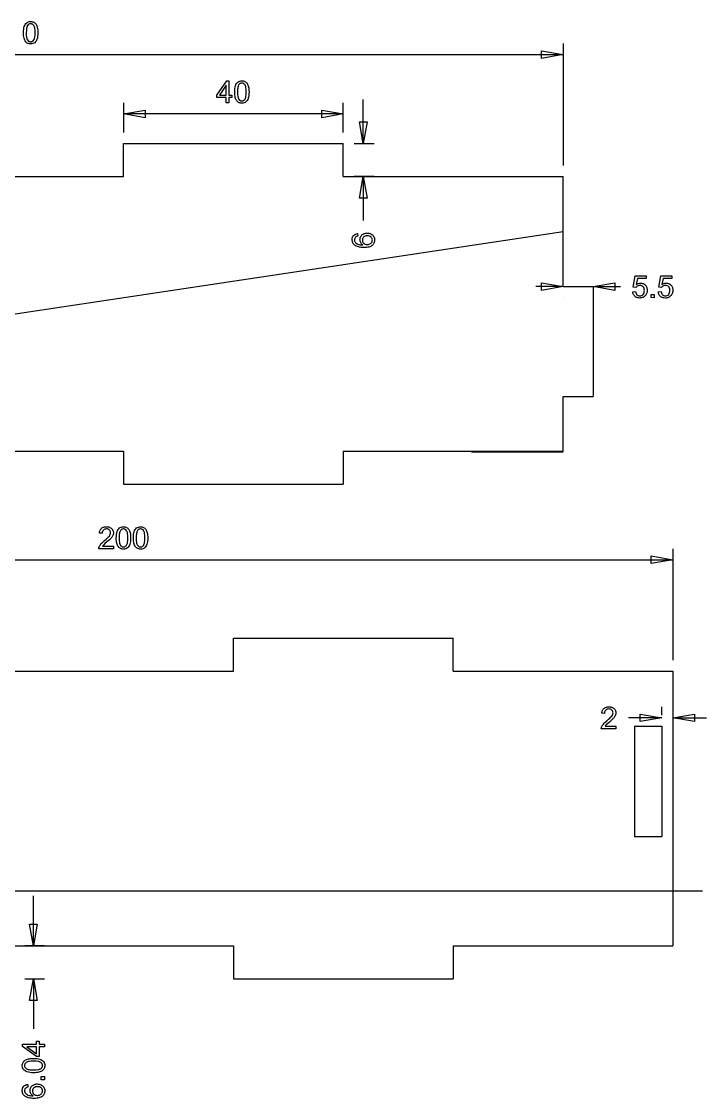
# Model space of a CAD drawing. Extents: x 37 to 296, y 2 to 198.
# Drawn here: x 171.4 to 296.1, y 2.2 to 198.2 of the extents above; entities that cross this region are included whole.
import ezdxf

# ---------------------------------------------------------------- set-up
doc = ezdxf.new("R2010")
doc.units = 0
doc.header["$LTSCALE"] = 10
doc.layers.add('Layer_1', color=7, linetype='CONTINUOUS')

msp = doc.modelspace()

# ---------------------------------------------------------------- linework, layer by layer
at = {"layer": 'Layer_1', "color": 7, "linetype": 'CONTINUOUS'}
for p, q in [((270, 194.2), (270, 172)), ((70, 192.2), (270, 192.2)), ((190, 183.42), (190, 178)), ((230, 178), (230, 183.42)), ((233.63, 176), (233.63, 184.02)), ((230, 181.42), (190, 181.42)), ((190, 170), (190, 176)), ((190, 176), (230, 176)), ((230, 170), (230, 176)), ((232, 176), (235.63, 176)), ((150, 170), (190, 170)), ((230, 170), (270, 170)), ((235.63, 170), (232, 170)), ((233.63, 170), (233.63, 161.98)), ((270, 160), (270, 170)), ((70, 130), (270, 160)), ((270, 150), (270, 160)), ((270, 149.98), (265.06, 149.98)), ((270, 150), (275.5, 150)), ((270, 150), (275.5, 150)), ((275.5, 150), (275.5, 130)), ((275.5, 149.97), (280.44, 149.97)), ((270, 148), (270, 147.98)), ((275.5, 147.97), (275.5, 148)), ((270, 120), (270, 130)), ((270, 130), (275.5, 130)), ((150, 120.02), (190, 120.02)), ((190, 120.02), (190, 114.02)), ((230, 120.02), (230, 114.02)), ((230, 120.02), (270, 120.02)), ((253.33, 119.9), (270, 119.9)), ((190, 114.02), (230, 114.02)), ((290, 102.27), (290, 82)), ((90, 100.27), (290, 100.27)), ((210, 80), (210, 86)), ((210, 86), (250, 86)), ((250, 80), (250, 86)), ((170, 80), (210, 80)), ((250, 80), (290, 80)), ((290, 80), (290, 30.02)), ((288, 72), (288, 73.5)), ((290, 73.5), (290, 72)), ((288, 71.5), (281.9, 71.5)), ((290, 71.5), (296.1, 71.5)), ((283, 70), (287.99, 70)), ((283, 70), (283, 49.9)), ((287.99, 70), (287.99, 49.9)), ((283, 49.9), (287.99, 49.9)), ((90, 40), (295.4, 40)), ((173.58, 30.02), (173.58, 39.1)), ((170, 30.02), (210, 30.02)), ((175.58, 30.02), (172, 30.02)), ((210, 30.02), (210, 24.02)), ((250, 30.02), (250, 24.02)), ((250, 30.02), (290, 30.02)), ((172, 23.98), (175.58, 23.98)), ((173.58, 23.98), (173.58, 14.9)), ((210, 24.02), (250, 24.02))]:
    msp.add_line(p, q, dxfattribs=at)
at = {"layer": 'Layer_1', "color": 7, "linetype": 'CONTINUOUS', "flags": 128}
for points in [[(171.79, 196.17), (171.79, 196.51), (171.82, 196.81), (171.87, 197.08), (171.93, 197.31), (172.01, 197.52), (172.11, 197.7), (172.23, 197.85), (172.37, 197.98), (172.52, 198.08), (172.69, 198.16), (172.88, 198.2), (173.09, 198.22), (173.25, 198.21), (173.39, 198.18), (173.53, 198.14), (173.65, 198.09), (173.77, 198.01), (173.88, 197.93), (173.97, 197.83), (174.06, 197.71), (174.13, 197.58), (174.2, 197.44), (174.25, 197.29), (174.3, 197.12), (174.34, 196.93), (174.37, 196.71), (174.39, 196.45), (174.39, 196.17), (174.39, 195.84), (174.36, 195.54), (174.31, 195.27), (174.25, 195.04), (174.17, 194.83), (174.07, 194.65), (173.95, 194.5), (173.82, 194.37), (173.66, 194.26), (173.49, 194.19), (173.3, 194.15), (173.09, 194.13), (172.95, 194.14), (172.82, 194.16), (172.69, 194.19), (172.57, 194.24), (172.46, 194.29), (172.36, 194.37), (172.27, 194.45), (172.18, 194.55), (172.09, 194.68), (172.01, 194.84), (171.94, 195.01), (171.88, 195.2), (171.84, 195.42), (171.81, 195.65), (171.79, 195.9), (171.79, 196.17)], [(172.29, 196.17), (172.3, 195.72), (172.35, 195.35), (172.38, 195.2), (172.42, 195.07), (172.47, 194.95), (172.52, 194.86), (172.64, 194.72), (172.71, 194.66), (172.78, 194.62), (172.85, 194.58), (172.93, 194.56), (173.01, 194.54), (173.09, 194.54), (173.17, 194.54), (173.25, 194.56), (173.33, 194.58), (173.4, 194.62), (173.47, 194.66), (173.54, 194.72), (173.66, 194.86), (173.71, 194.96), (173.76, 195.07), (173.8, 195.2), (173.83, 195.35), (173.88, 195.72), (173.89, 196.17), (173.88, 196.63), (173.83, 196.99), (173.8, 197.15), (173.76, 197.28), (173.71, 197.39), (173.66, 197.49), (173.54, 197.63), (173.47, 197.68), (173.4, 197.73), (173.33, 197.76), (173.25, 197.79), (173.17, 197.8), (173.08, 197.81), (172.92, 197.79), (172.78, 197.74), (172.65, 197.65), (172.54, 197.52), (172.48, 197.42), (172.43, 197.3), (172.39, 197.16), (172.35, 197), (172.33, 196.82), (172.31, 196.63), (172.29, 196.17)], [(270, 192.2), (266.06, 191.51), (266.06, 192.89), (270, 192.2)], [(208.7, 183.42), (208.7, 184.37), (206.96, 184.37), (206.96, 184.82), (208.79, 187.42), (209.19, 187.42), (209.19, 184.82), (209.73, 184.82), (209.73, 184.37), (209.19, 184.37), (209.19, 183.42), (208.7, 183.42)], [(208.7, 184.82), (208.7, 186.63), (207.45, 184.82), (208.7, 184.82)], [(210.23, 185.39), (210.24, 185.73), (210.27, 186.03), (210.31, 186.3), (210.38, 186.53), (210.46, 186.73), (210.56, 186.91), (210.68, 187.07), (210.81, 187.2), (210.96, 187.3), (211.14, 187.37), (211.33, 187.42), (211.54, 187.43), (211.69, 187.42), (211.84, 187.4), (211.97, 187.36), (212.1, 187.3), (212.22, 187.23), (212.32, 187.14), (212.42, 187.04), (212.5, 186.93), (212.58, 186.8), (212.64, 186.66), (212.7, 186.5), (212.75, 186.33), (212.79, 186.14), (212.82, 185.92), (212.83, 185.67), (212.84, 185.39), (212.83, 185.05), (212.8, 184.75), (212.76, 184.48), (212.7, 184.25), (212.61, 184.05), (212.52, 183.87), (212.4, 183.71), (212.26, 183.58), (212.11, 183.48), (211.94, 183.41), (211.75, 183.36), (211.54, 183.35), (211.4, 183.35), (211.26, 183.37), (211.14, 183.41), (211.02, 183.45), (210.91, 183.51), (210.81, 183.58), (210.71, 183.66), (210.63, 183.76), (210.53, 183.9), (210.45, 184.05), (210.39, 184.22), (210.33, 184.42), (210.29, 184.63), (210.26, 184.86), (210.24, 185.12), (210.23, 185.39)], [(210.74, 185.39), (210.75, 184.94), (210.79, 184.57), (210.83, 184.41), (210.87, 184.28), (210.91, 184.17), (210.97, 184.08), (211.09, 183.93), (211.16, 183.88), (211.22, 183.83), (211.3, 183.8), (211.37, 183.77), (211.45, 183.76), (211.54, 183.75), (211.62, 183.76), (211.7, 183.77), (211.77, 183.8), (211.85, 183.83), (211.92, 183.88), (211.98, 183.93), (212.11, 184.08), (212.16, 184.17), (212.21, 184.28), (212.25, 184.42), (212.28, 184.57), (212.32, 184.94), (212.34, 185.39), (212.32, 185.84), (212.28, 186.21), (212.25, 186.36), (212.21, 186.5), (212.16, 186.61), (212.11, 186.7), (211.98, 186.84), (211.92, 186.9), (211.85, 186.94), (211.77, 186.98), (211.7, 187), (211.61, 187.02), (211.53, 187.02), (211.37, 187.01), (211.23, 186.95), (211.1, 186.86), (210.99, 186.74), (210.93, 186.64), (210.88, 186.52), (210.84, 186.38), (210.8, 186.22), (210.77, 186.04), (210.75, 185.84), (210.74, 185.39)], [(190, 181.42), (193.94, 182.11), (193.94, 180.72), (190, 181.42)], [(230, 181.42), (226.06, 180.72), (226.06, 182.11), (230, 181.42)], [(233.63, 176), (232.93, 179.94), (234.32, 179.94), (233.63, 176)], [(233.63, 170), (234.32, 166.06), (232.93, 166.06), (233.63, 170)], [(232.61, 159.65), (232.64, 159.16), (232.51, 159.13), (232.39, 159.08), (232.3, 159.03), (232.22, 158.98), (232.13, 158.87), (232.07, 158.75), (232.03, 158.63), (232.01, 158.49), (232.02, 158.37), (232.05, 158.27), (232.09, 158.17), (232.14, 158.07), (232.24, 157.96), (232.35, 157.87), (232.49, 157.78), (232.64, 157.71), (232.82, 157.65), (233.03, 157.61), (233.28, 157.58), (233.56, 157.57), (233.44, 157.66), (233.33, 157.77), (233.24, 157.88), (233.16, 158), (233.11, 158.13), (233.06, 158.27), (233.04, 158.4), (233.03, 158.54), (233.04, 158.66), (233.05, 158.78), (233.08, 158.89), (233.12, 159), (233.17, 159.1), (233.23, 159.2), (233.31, 159.29), (233.39, 159.38), (233.49, 159.46), (233.59, 159.53), (233.69, 159.59), (233.81, 159.64), (233.93, 159.67), (234.05, 159.7), (234.19, 159.72), (234.33, 159.72), (234.51, 159.71), (234.69, 159.68), (234.86, 159.63), (235.03, 159.56), (235.18, 159.47), (235.31, 159.37), (235.43, 159.25), (235.52, 159.11), (235.6, 158.97), (235.65, 158.81), (235.68, 158.65), (235.69, 158.47), (235.69, 158.32), (235.67, 158.18), (235.63, 158.04), (235.58, 157.91), (235.52, 157.79), (235.44, 157.68), (235.35, 157.57), (235.24, 157.47), (235.12, 157.38), (234.98, 157.3), (234.82, 157.23), (234.65, 157.18), (234.45, 157.14), (234.24, 157.11), (234, 157.09), (233.75, 157.08), (233.47, 157.09), (233.21, 157.11), (232.97, 157.14), (232.75, 157.19), (232.55, 157.25), (232.37, 157.32), (232.21, 157.41), (232.07, 157.51), (231.96, 157.61), (231.87, 157.71), (231.79, 157.83), (231.72, 157.95), (231.67, 158.08), (231.64, 158.22), (231.62, 158.36), (231.61, 158.52), (231.63, 158.74), (231.68, 158.95), (231.76, 159.13), (231.87, 159.29), (232.02, 159.43), (232.19, 159.53), (232.39, 159.61), (232.61, 159.65)], [(234.33, 157.65), (234.46, 157.65), (234.58, 157.67), (234.7, 157.71), (234.82, 157.75), (234.92, 157.81), (235.02, 157.88), (235.1, 157.96), (235.17, 158.05), (235.22, 158.15), (235.26, 158.25), (235.28, 158.36), (235.29, 158.46), (235.27, 158.61), (235.23, 158.75), (235.15, 158.88), (235.04, 159), (234.9, 159.09), (234.74, 159.16), (234.56, 159.21), (234.36, 159.22), (234.16, 159.21), (233.99, 159.16), (233.83, 159.1), (233.7, 159), (233.6, 158.88), (233.52, 158.75), (233.48, 158.6), (233.47, 158.44), (233.48, 158.28), (233.52, 158.13), (233.6, 158), (233.7, 157.88), (233.83, 157.78), (233.98, 157.7), (234.15, 157.66), (234.33, 157.65)], [(282.67, 149.02), (283.19, 149.06), (283.23, 148.88), (283.28, 148.73), (283.36, 148.6), (283.45, 148.49), (283.56, 148.41), (283.68, 148.35), (283.82, 148.31), (283.96, 148.3), (284.13, 148.32), (284.28, 148.37), (284.43, 148.45), (284.56, 148.57), (284.67, 148.71), (284.74, 148.88), (284.79, 149.07), (284.8, 149.28), (284.79, 149.48), (284.74, 149.65), (284.67, 149.81), (284.57, 149.94), (284.44, 150.05), (284.3, 150.12), (284.13, 150.17), (283.95, 150.19), (283.83, 150.18), (283.72, 150.16), (283.62, 150.12), (283.52, 150.08), (283.43, 150.02), (283.35, 149.95), (283.28, 149.88), (283.22, 149.8), (282.76, 149.86), (283.15, 151.91), (285.14, 151.91), (285.14, 151.44), (283.54, 151.44), (283.33, 150.37), (283.51, 150.48), (283.69, 150.56), (283.89, 150.6), (284.08, 150.62), (284.21, 150.61), (284.33, 150.6), (284.45, 150.57), (284.56, 150.53), (284.67, 150.48), (284.78, 150.41), (284.87, 150.34), (284.97, 150.26), (285.05, 150.16), (285.12, 150.06), (285.18, 149.95), (285.24, 149.84), (285.27, 149.72), (285.3, 149.59), (285.32, 149.46), (285.32, 149.32), (285.32, 149.19), (285.3, 149.06), (285.28, 148.94), (285.25, 148.82), (285.2, 148.7), (285.15, 148.59), (285.08, 148.48), (285.01, 148.38), (284.91, 148.27), (284.8, 148.17), (284.68, 148.09), (284.55, 148.02), (284.42, 147.97), (284.27, 147.93), (284.12, 147.91), (283.96, 147.9), (283.7, 147.92), (283.58, 147.94), (283.46, 147.98), (283.35, 148.02), (283.25, 148.07), (283.16, 148.13), (283.07, 148.21), (282.98, 148.28), (282.91, 148.37), (282.85, 148.46), (282.8, 148.56), (282.75, 148.67), (282.72, 148.78), (282.69, 148.89), (282.67, 149.02)], [(287.33, 149.01), (287.85, 149.06), (287.89, 148.88), (287.94, 148.73), (288.02, 148.6), (288.11, 148.49), (288.22, 148.41), (288.34, 148.35), (288.48, 148.31), (288.62, 148.3), (288.79, 148.32), (288.94, 148.37), (289.09, 148.45), (289.22, 148.57), (289.33, 148.71), (289.4, 148.88), (289.45, 149.06), (289.46, 149.27), (289.45, 149.47), (289.41, 149.65), (289.33, 149.81), (289.23, 149.94), (289.1, 150.04), (288.96, 150.12), (288.79, 150.17), (288.61, 150.18), (288.49, 150.17), (288.38, 150.15), (288.28, 150.12), (288.18, 150.07), (288.09, 150.02), (288.01, 149.95), (287.94, 149.88), (287.88, 149.79), (287.42, 149.86), (287.81, 151.91), (289.8, 151.91), (289.8, 151.44), (288.2, 151.44), (287.99, 150.36), (288.17, 150.47), (288.36, 150.55), (288.55, 150.6), (288.74, 150.62), (288.87, 150.61), (288.99, 150.59), (289.11, 150.56), (289.22, 150.52), (289.33, 150.47), (289.44, 150.41), (289.53, 150.34), (289.63, 150.25), (289.71, 150.16), (289.78, 150.06), (289.84, 149.95), (289.9, 149.84), (289.93, 149.72), (289.96, 149.59), (289.98, 149.46), (289.99, 149.32), (289.98, 149.18), (289.97, 149.06), (289.94, 148.93), (289.91, 148.81), (289.86, 148.7), (289.81, 148.59), (289.74, 148.48), (289.67, 148.38), (289.57, 148.27), (289.46, 148.17), (289.34, 148.08), (289.21, 148.02), (289.08, 147.96), (288.93, 147.93), (288.78, 147.9), (288.62, 147.89), (288.36, 147.91), (288.24, 147.94), (288.12, 147.97), (288.01, 148.01), (287.91, 148.07), (287.82, 148.13), (287.73, 148.2), (287.64, 148.28), (287.57, 148.37), (287.51, 148.46), (287.46, 148.56), (287.41, 148.66), (287.38, 148.77), (287.35, 148.89), (287.33, 149.01)], [(270, 149.98), (266.06, 149.29), (266.06, 150.68), (270, 149.98)], [(275.5, 149.97), (279.44, 150.67), (279.44, 149.28), (275.5, 149.97)], [(286.05, 147.97), (286.06, 148.52), (286.61, 148.52), (286.61, 147.96), (286.05, 147.97)], [(188.15, 102.74), (188.15, 102.27), (185.51, 102.27), (185.52, 102.44), (185.56, 102.61), (185.62, 102.74), (185.7, 102.88), (185.78, 103.01), (185.89, 103.14), (186.01, 103.28), (186.16, 103.42), (186.53, 103.75), (186.83, 104), (187.08, 104.23), (187.27, 104.42), (187.41, 104.59), (187.51, 104.75), (187.58, 104.9), (187.63, 105.04), (187.64, 105.18), (187.63, 105.33), (187.59, 105.45), (187.52, 105.57), (187.43, 105.68), (187.32, 105.77), (187.19, 105.83), (187.05, 105.87), (186.89, 105.88), (186.72, 105.86), (186.57, 105.82), (186.44, 105.76), (186.32, 105.67), (186.23, 105.55), (186.16, 105.41), (186.12, 105.25), (186.11, 105.08), (185.6, 105.13), (185.62, 105.26), (185.64, 105.39), (185.68, 105.51), (185.72, 105.63), (185.78, 105.73), (185.84, 105.82), (185.91, 105.91), (185.99, 105.99), (186.08, 106.06), (186.17, 106.12), (186.28, 106.17), (186.39, 106.21), (186.5, 106.24), (186.63, 106.27), (186.9, 106.28), (187.04, 106.28), (187.17, 106.26), (187.3, 106.24), (187.41, 106.2), (187.52, 106.16), (187.63, 106.1), (187.72, 106.04), (187.81, 105.97), (187.89, 105.88), (187.96, 105.8), (188.01, 105.7), (188.06, 105.61), (188.1, 105.51), (188.13, 105.4), (188.14, 105.29), (188.15, 105.17), (188.14, 105.05), (188.12, 104.94), (188.09, 104.82), (188.05, 104.7), (187.99, 104.58), (187.92, 104.46), (187.83, 104.34), (187.72, 104.21), (187.42, 103.91), (186.96, 103.51), (186.6, 103.2), (186.4, 103.01), (186.28, 102.87), (186.19, 102.74), (188.15, 102.74)], [(188.68, 104.24), (188.69, 104.58), (188.71, 104.88), (188.76, 105.15), (188.82, 105.38), (188.91, 105.59), (189.01, 105.77), (189.12, 105.92), (189.26, 106.05), (189.41, 106.15), (189.58, 106.23), (189.77, 106.27), (189.98, 106.28), (190.14, 106.28), (190.28, 106.25), (190.42, 106.21), (190.55, 106.15), (190.66, 106.08), (190.77, 106), (190.86, 105.9), (190.95, 105.78), (191.02, 105.65), (191.09, 105.51), (191.15, 105.35), (191.2, 105.19), (191.24, 105), (191.26, 104.77), (191.28, 104.52), (191.29, 104.24), (191.28, 103.91), (191.25, 103.6), (191.21, 103.34), (191.14, 103.1), (191.06, 102.9), (190.96, 102.72), (190.84, 102.57), (190.71, 102.44), (190.56, 102.33), (190.38, 102.26), (190.19, 102.21), (189.98, 102.2), (189.84, 102.21), (189.71, 102.23), (189.58, 102.26), (189.47, 102.3), (189.36, 102.36), (189.25, 102.43), (189.16, 102.52), (189.07, 102.61), (188.98, 102.75), (188.9, 102.9), (188.83, 103.08), (188.78, 103.27), (188.73, 103.48), (188.7, 103.72), (188.68, 103.97), (188.68, 104.24)], [(189.18, 104.24), (189.2, 103.79), (189.24, 103.42), (189.27, 103.27), (189.31, 103.13), (189.36, 103.02), (189.41, 102.93), (189.54, 102.79), (189.6, 102.73), (189.67, 102.69), (189.74, 102.65), (189.82, 102.62), (189.9, 102.61), (189.98, 102.6), (190.07, 102.61), (190.14, 102.62), (190.22, 102.65), (190.29, 102.69), (190.36, 102.73), (190.43, 102.79), (190.55, 102.93), (190.61, 103.02), (190.65, 103.14), (190.69, 103.27), (190.72, 103.42), (190.77, 103.79), (190.78, 104.24), (190.77, 104.69), (190.72, 105.06), (190.69, 105.22), (190.65, 105.35), (190.61, 105.46), (190.55, 105.55), (190.43, 105.7), (190.36, 105.75), (190.29, 105.8), (190.22, 105.83), (190.14, 105.86), (190.06, 105.87), (189.98, 105.88), (189.82, 105.86), (189.67, 105.81), (189.55, 105.72), (189.44, 105.59), (189.38, 105.49), (189.33, 105.37), (189.28, 105.23), (189.25, 105.07), (189.22, 104.89), (189.2, 104.69), (189.18, 104.24)], [(191.79, 104.24), (191.79, 104.58), (191.82, 104.88), (191.87, 105.15), (191.93, 105.38), (192.01, 105.59), (192.11, 105.77), (192.23, 105.92), (192.37, 106.05), (192.52, 106.15), (192.69, 106.23), (192.88, 106.27), (193.09, 106.28), (193.25, 106.28), (193.39, 106.25), (193.53, 106.21), (193.65, 106.15), (193.77, 106.08), (193.88, 106), (193.97, 105.9), (194.06, 105.78), (194.13, 105.65), (194.2, 105.51), (194.25, 105.35), (194.3, 105.19), (194.34, 105), (194.37, 104.77), (194.39, 104.52), (194.39, 104.24), (194.39, 103.91), (194.36, 103.6), (194.31, 103.34), (194.25, 103.1), (194.17, 102.9), (194.07, 102.72), (193.95, 102.57), (193.82, 102.44), (193.66, 102.33), (193.49, 102.26), (193.3, 102.21), (193.09, 102.2), (192.95, 102.21), (192.82, 102.23), (192.69, 102.26), (192.57, 102.3), (192.46, 102.36), (192.36, 102.43), (192.27, 102.52), (192.18, 102.61), (192.09, 102.75), (192.01, 102.9), (191.94, 103.08), (191.88, 103.27), (191.84, 103.48), (191.81, 103.72), (191.79, 103.97), (191.79, 104.24)], [(192.29, 104.24), (192.3, 103.79), (192.35, 103.42), (192.38, 103.27), (192.42, 103.13), (192.47, 103.02), (192.52, 102.93), (192.64, 102.79), (192.71, 102.73), (192.78, 102.69), (192.85, 102.65), (192.93, 102.62), (193.01, 102.61), (193.09, 102.6), (193.17, 102.61), (193.25, 102.62), (193.33, 102.65), (193.4, 102.69), (193.47, 102.73), (193.54, 102.79), (193.66, 102.93), (193.71, 103.02), (193.76, 103.14), (193.8, 103.27), (193.83, 103.42), (193.88, 103.79), (193.89, 104.24), (193.88, 104.69), (193.83, 105.06), (193.8, 105.22), (193.76, 105.35), (193.71, 105.46), (193.66, 105.55), (193.54, 105.7), (193.47, 105.75), (193.4, 105.8), (193.33, 105.83), (193.25, 105.86), (193.17, 105.87), (193.08, 105.88), (192.92, 105.86), (192.78, 105.81), (192.65, 105.72), (192.54, 105.59), (192.48, 105.49), (192.43, 105.37), (192.39, 105.23), (192.35, 105.07), (192.33, 104.89), (192.31, 104.69), (192.29, 104.24)], [(290, 100.27), (286.06, 99.57), (286.06, 100.96), (290, 100.27)], [(279.61, 69.97), (279.61, 69.5), (276.96, 69.5), (276.97, 69.67), (277.02, 69.84), (277.08, 69.98), (277.15, 70.11), (277.24, 70.24), (277.34, 70.37), (277.47, 70.51), (277.61, 70.66), (277.98, 70.98), (278.28, 71.23), (278.53, 71.46), (278.72, 71.66), (278.87, 71.83), (278.97, 71.98), (279.04, 72.13), (279.08, 72.28), (279.1, 72.42), (279.08, 72.56), (279.04, 72.69), (278.98, 72.8), (278.89, 72.91), (278.77, 73), (278.65, 73.06), (278.5, 73.1), (278.34, 73.11), (278.17, 73.1), (278.02, 73.06), (277.89, 72.99), (277.77, 72.9), (277.68, 72.78), (277.61, 72.64), (277.57, 72.49), (277.56, 72.31), (277.05, 72.36), (277.07, 72.5), (277.1, 72.63), (277.13, 72.75), (277.18, 72.86), (277.23, 72.96), (277.29, 73.06), (277.36, 73.14), (277.44, 73.22), (277.53, 73.29), (277.63, 73.35), (277.73, 73.4), (277.84, 73.44), (277.96, 73.47), (278.08, 73.5), (278.35, 73.52), (278.49, 73.51), (278.63, 73.5), (278.75, 73.47), (278.87, 73.44), (278.98, 73.39), (279.08, 73.34), (279.18, 73.27), (279.26, 73.2), (279.34, 73.11), (279.41, 73.03), (279.47, 72.94), (279.52, 72.84), (279.55, 72.74), (279.58, 72.63), (279.59, 72.52), (279.6, 72.41), (279.59, 72.29), (279.58, 72.17), (279.54, 72.05), (279.5, 71.93), (279.44, 71.82), (279.37, 71.7), (279.28, 71.57), (279.18, 71.45), (278.87, 71.14), (278.42, 70.74), (278.06, 70.43), (277.85, 70.24), (277.74, 70.11), (277.64, 69.97), (279.61, 69.97)], [(288, 71.5), (284.06, 70.81), (284.06, 72.19), (288, 71.5)], [(290, 71.5), (293.94, 72.19), (293.94, 70.81), (290, 71.5)], [(173.58, 30.02), (172.89, 33.96), (174.28, 33.96), (173.58, 30.02)], [(173.58, 23.98), (174.28, 20.04), (172.89, 20.04), (173.58, 23.98)], [(175.58, 11.6), (174.63, 11.6), (174.63, 9.86), (174.18, 9.86), (171.58, 11.69), (171.58, 12.09), (174.18, 12.09), (174.18, 12.63), (174.63, 12.63), (174.63, 12.09), (175.58, 12.09), (175.58, 11.6)], [(174.18, 11.6), (172.37, 11.6), (174.18, 10.34), (174.18, 11.6)], [(173.61, 6.91), (173.27, 6.92), (172.97, 6.95), (172.7, 7), (172.47, 7.06), (172.26, 7.14), (172.09, 7.24), (171.93, 7.36), (171.8, 7.49), (171.7, 7.65), (171.63, 7.82), (171.58, 8.01), (171.57, 8.22), (171.57, 8.38), (171.6, 8.52), (171.64, 8.66), (171.7, 8.78), (171.77, 8.9), (171.85, 9.01), (171.96, 9.1), (172.07, 9.18), (172.2, 9.26), (172.34, 9.33), (172.5, 9.38), (172.67, 9.43), (172.86, 9.47), (173.08, 9.5), (173.33, 9.52), (173.61, 9.52), (173.95, 9.51), (174.25, 9.49), (174.51, 9.44), (174.75, 9.38), (174.95, 9.3), (175.13, 9.2), (175.29, 9.08), (175.42, 8.95), (175.52, 8.79), (175.59, 8.62), (175.64, 8.43), (175.65, 8.22), (175.64, 8.08), (175.63, 7.95), (175.59, 7.82), (175.55, 7.7), (175.49, 7.59), (175.42, 7.49), (175.33, 7.4), (175.24, 7.31), (175.1, 7.22), (174.95, 7.14), (174.77, 7.07), (174.58, 7.01), (174.37, 6.97), (174.13, 6.94), (173.88, 6.92), (173.61, 6.91)], [(173.61, 7.42), (174.06, 7.43), (174.43, 7.48), (174.58, 7.51), (174.72, 7.55), (174.83, 7.6), (174.92, 7.65), (175.06, 7.77), (175.12, 7.84), (175.17, 7.91), (175.2, 7.98), (175.23, 8.06), (175.24, 8.14), (175.25, 8.22), (175.24, 8.3), (175.23, 8.38), (175.2, 8.46), (175.17, 8.53), (175.12, 8.6), (175.06, 8.67), (174.92, 8.79), (174.83, 8.84), (174.72, 8.89), (174.58, 8.93), (174.43, 8.96), (174.06, 9), (173.61, 9.02), (173.16, 9), (172.79, 8.96), (172.63, 8.93), (172.5, 8.89), (172.39, 8.84), (172.3, 8.79), (172.16, 8.67), (172.1, 8.6), (172.05, 8.53), (172.02, 8.46), (171.99, 8.38), (171.98, 8.3), (171.97, 8.21), (171.99, 8.05), (172.04, 7.91), (172.13, 7.78), (172.26, 7.67), (172.36, 7.61), (172.48, 7.56), (172.62, 7.52), (172.78, 7.48), (172.96, 7.46), (173.16, 7.44), (173.61, 7.42)], [(175.58, 5.64), (175.02, 5.64), (175.02, 6.2), (175.58, 6.2), (175.58, 5.64)], [(172.56, 4.8), (172.6, 4.31), (172.47, 4.28), (172.35, 4.24), (172.26, 4.19), (172.18, 4.13), (172.09, 4.02), (172.02, 3.91), (171.98, 3.78), (171.97, 3.64), (171.98, 3.52), (172, 3.42), (172.04, 3.32), (172.1, 3.23), (172.2, 3.12), (172.31, 3.02), (172.44, 2.93), (172.6, 2.86), (172.78, 2.8), (172.99, 2.76), (173.24, 2.73), (173.52, 2.72), (173.39, 2.81), (173.29, 2.92), (173.19, 3.03), (173.12, 3.15), (173.06, 3.28), (173.02, 3.42), (173, 3.55), (172.99, 3.69), (172.99, 3.81), (173.01, 3.93), (173.04, 4.04), (173.08, 4.15), (173.13, 4.25), (173.19, 4.35), (173.27, 4.44), (173.35, 4.53), (173.44, 4.61), (173.54, 4.68), (173.65, 4.74), (173.76, 4.79), (173.88, 4.83), (174.01, 4.85), (174.14, 4.87), (174.28, 4.87), (174.47, 4.86), (174.65, 4.83), (174.82, 4.78), (174.98, 4.71), (175.14, 4.62), (175.27, 4.52), (175.38, 4.4), (175.48, 4.27), (175.55, 4.12), (175.61, 3.96), (175.64, 3.8), (175.65, 3.62), (175.64, 3.47), (175.62, 3.33), (175.59, 3.19), (175.54, 3.06), (175.47, 2.94), (175.4, 2.83), (175.31, 2.72), (175.2, 2.62), (175.08, 2.53), (174.94, 2.45), (174.78, 2.38), (174.6, 2.33), (174.41, 2.29), (174.19, 2.26), (173.96, 2.24), (173.71, 2.23), (173.43, 2.24), (173.17, 2.26), (172.93, 2.29), (172.71, 2.34), (172.51, 2.4), (172.33, 2.47), (172.17, 2.56), (172.03, 2.66), (171.92, 2.76), (171.82, 2.86), (171.75, 2.98), (171.68, 3.1), (171.63, 3.23), (171.6, 3.37), (171.57, 3.51), (171.57, 3.67), (171.58, 3.89), (171.63, 4.1), (171.72, 4.28), (171.83, 4.44), (171.98, 4.58), (172.15, 4.68), (172.34, 4.76), (172.56, 4.8)], [(174.29, 2.8), (174.41, 2.8), (174.54, 2.82), (174.66, 2.86), (174.77, 2.91), (174.88, 2.96), (174.98, 3.03), (175.06, 3.12), (175.13, 3.21), (175.18, 3.3), (175.22, 3.41), (175.24, 3.51), (175.25, 3.61), (175.23, 3.76), (175.18, 3.9), (175.11, 4.03), (175, 4.15), (174.86, 4.25), (174.7, 4.32), (174.52, 4.36), (174.31, 4.37), (174.12, 4.36), (173.94, 4.32), (173.79, 4.25), (173.66, 4.15), (173.56, 4.03), (173.48, 3.9), (173.44, 3.75), (173.42, 3.59), (173.44, 3.43), (173.48, 3.29), (173.56, 3.15), (173.66, 3.03), (173.79, 2.93), (173.94, 2.86), (174.1, 2.81), (174.29, 2.8)]]:
    msp.add_lwpolyline(points, close=True, dxfattribs=at)

doc.saveas('drawing.dxf')
